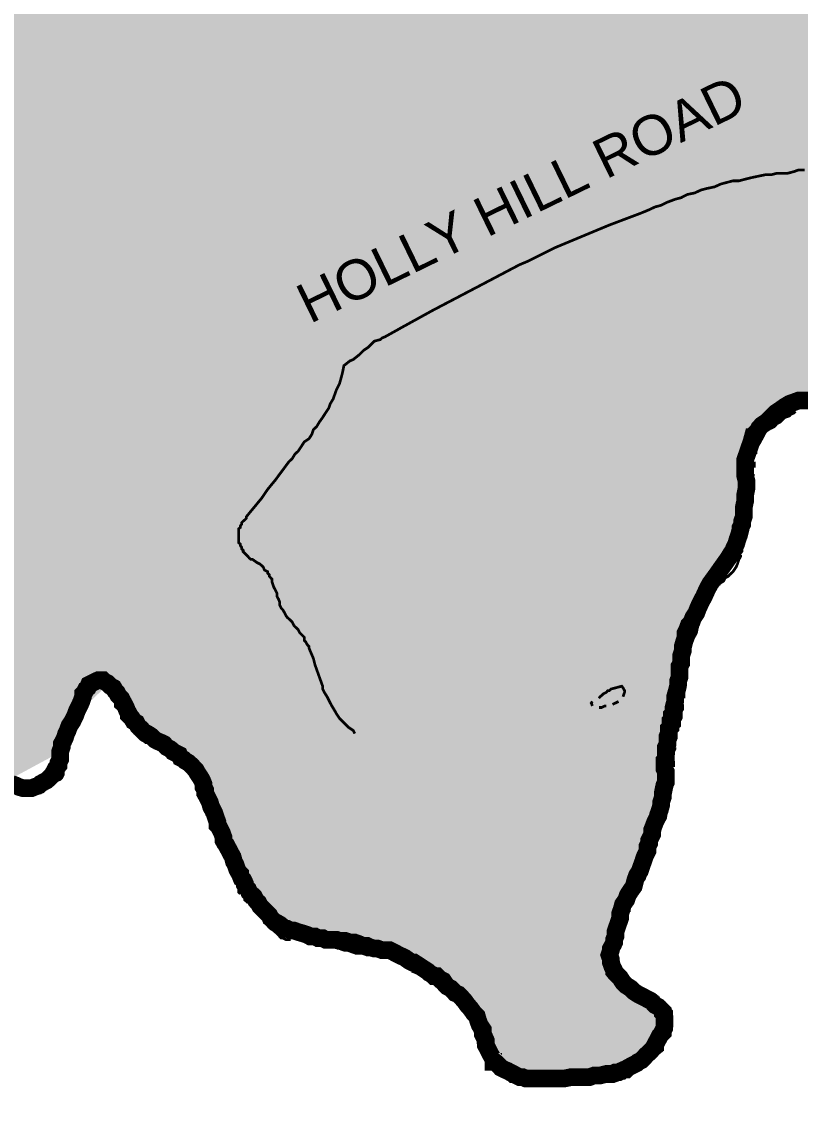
# Model space of a CAD drawing. Header units: millimetres. Extents: x 10 to 1080, y 12 to 847.
# Drawn here: x 294.3 to 337.5, y 285.4 to 346.4 of the extents above; entities that cross this region are included whole.
import ezdxf

# ---------------------------------------------------------------- set-up
doc = ezdxf.new("R2010")
doc.units = ezdxf.units.MM

msp = doc.modelspace()

# ---------------------------------------------------------------- hatches: boundary and pattern name
at = {"layer": 'H', "linetype": 'CONTINUOUS'}
msp.add_hatch(color=256, dxfattribs=at).paths.add_polyline_path([(802.375, 724.076), (804.333, 708.572), (819.82, 705.362), (834.637, 704.674), (846.243, 705.362), (859.861, 713.74), (871.467, 723.388), (876.635, 727.287), (891.452, 733.125), (894.662, 722.806), (899.231, 711.2), (902.458, 678.268), (906.939, 654.985), (912.777, 635.6), (903.041, 631.79), (870.797, 623.394), (843.703, 613.075), (834.037, 605.614), (852.17, 570.142), (848.607, 566.244), (849.207, 566.244), (834.637, 551.692), (840.475, 538.815), (802.711, 488.438), (802.217, 489.126), (800.435, 493.007), (798.83, 497.082), (795.355, 502.25), (792.215, 505.213), (789.005, 508.088), (786.289, 511.722), (784.437, 515.532), (783.078, 519.677), (782.391, 521.723), (780.874, 525.78), (778.334, 530.348), (775.794, 533.735), (773.007, 536.875), (769.955, 539.75), (766.727, 542.378), (763.27, 544.83), (759.707, 547.123), (755.985, 549.24), (754.115, 550.333), (752.263, 551.356), (750.305, 552.45), (748.365, 553.473), (746.407, 554.478), (744.467, 555.502), (742.615, 556.507), (740.657, 557.618), (739.652, 558.13), (732.525, 556.436), (732.79, 544.583), (726.264, 530.86), (723.142, 524.334), (722.207, 519.765), (722.877, 514.015), (725.593, 511.052), (734.219, 509.182), (736.177, 508.935), (733.302, 494.965), (732.278, 489.126), (728.98, 480.236), (737.605, 465.243), (747.518, 446.193), (733.548, 450.338), (730.409, 438.062), (720.76, 407.158), (717.885, 398.268), (714.745, 388.108), (713.475, 387.174), (712.047, 376.096), (715.945, 344.77), (716.615, 324.026), (716.439, 318.682), (723.388, 318.435), (731.608, 319.705), (737.358, 321.557), (743.373, 323.25), (749.635, 324.273), (754.962, 326.39), (761.488, 331.47), (750.641, 308.786), (742.95, 291.677), (741.257, 289.313), (754.715, 277.195), (760.801, 272.292), (760.73, 272.115), (769.444, 264.583), (777.487, 249.678), (794.597, 237.155), (804.333, 230.293), (811.777, 224.032), (798.054, 219.957), (781.473, 215.988), (770.043, 212.602), (757.502, 208.033), (746.072, 201.172), (734.06, 195.404), (725.082, 194.91), (725.258, 194.134), (725.593, 192.105), (725.752, 188.048), (725.17, 184.062), (724.905, 183.392), (714.587, 181.698), (699.17, 173.743), (696.295, 178.312), (682.078, 173.143), (680.879, 176.53), (652.868, 161.713), (660.647, 138.007), (660.4, 137.83), (656.749, 135.467), (653.203, 133.103), (649.552, 130.722), (645.918, 128.358), (642.285, 125.977), (638.634, 123.702), (635, 121.32), (631.349, 118.957), (627.803, 116.664), (624.152, 114.3), (620.942, 115.394), (619.584, 117.51), (618.402, 119.556), (617.22, 121.744), (616.038, 123.702), (614.68, 125.977), (613.569, 128.27), (612.299, 130.475), (610.958, 132.415), (609.424, 134.197), (608.154, 136.066), (606.795, 138.254), (605.367, 140.035), (603.673, 143.087), (601.892, 144.445), (599.863, 145.715), (598.17, 147.496), (596.724, 149.26), (595.118, 151.042), (593.513, 152.647), (591.22, 153.846), (589.439, 155.187), (587.675, 156.545), (586.052, 158.415), (585.717, 160.778), (585.047, 162.895), (584.112, 165.1), (582.172, 166.194), (580.549, 167.887), (579.543, 169.845), (578.785, 171.962), (577.762, 173.902), (576.668, 175.772), (575.398, 177.553), (573.775, 178.982), (571.659, 182.457), (568.784, 186.778), (566.932, 189.988), (565.82, 194.486), (564.462, 203.87), (563.704, 208.527), (563.88, 211.332), (563.704, 215.477), (563.457, 217.77), (563.28, 220.133), (563.368, 222.426), (563.28, 224.614), (562.857, 227.418), (561.675, 229.694), (560.828, 232.586), (561.428, 234.774), (561.852, 237.825), (561.922, 240.206), (561.587, 242.658), (561.763, 245.286), (562.01, 247.65), (561.852, 250.278), (561.164, 254.423), (561.922, 257.052), (562.522, 259.256), (562.275, 261.532), (561.499, 263.56), (560.405, 265.518), (559.805, 267.882), (559.223, 270.175), (557.953, 273.297), (556.26, 274.92), (554.814, 277.53), (554.39, 280), (553.72, 282.363), (552.962, 284.656), (551.85, 286.508), (550.668, 288.713), (549.222, 291.165), (547.194, 292.947), (545.412, 294.552), (543.56, 296.422), (543.719, 298.697), (542.537, 300.655), (540.42, 302.348), (538.057, 304.976), (535.34, 306.405), (532.553, 307.763), (530.26, 309.545), (528.232, 310.903), (526.874, 312.755), (526.45, 314.872), (524.51, 315.807), (522.305, 316.054), (518.248, 316.565), (515.779, 316.9), (513.592, 317.324), (511.387, 317.923), (508.935, 318.17), (507.153, 316.988), (506.465, 314.96), (505.037, 313.267), (503.255, 311.997), (501.897, 310.303), (500.292, 308.698), (498.422, 307.587), (496.658, 306.07), (495.212, 304.377), (494.453, 302.348), (493.942, 299.896), (493.607, 297.603), (493.942, 295.24), (494.453, 293.123), (495.212, 290.83), (495.723, 288.625), (494.03, 286.508), (493.342, 284.304), (491.649, 281.693), (489.462, 280.846), (485.14, 280.423), (481.577, 280.582), (479.637, 281.852), (478.102, 283.457), (476.673, 285.08), (475.068, 286.773), (472.863, 287.267), (470.658, 286.685), (468.965, 285.238), (467.184, 283.88), (465.067, 282.875), (463.462, 281.34), (464.732, 279.488), (466.602, 278.306), (468.63, 277.372), (469.724, 275.502), (468.877, 273.385), (467.095, 272.027), (463.973, 269.663), (462.104, 268.058), (460.075, 266.876), (457.958, 266.1), (455.665, 265.606), (452.702, 266.277), (450.674, 267.212), (448.469, 267.635), (444.835, 268.482), (442.718, 268.993), (440.514, 268.393), (436.792, 268.217), (434.763, 268.905), (432.805, 269.998), (431.465, 271.78), (432.647, 273.72), (433.405, 275.925), (433.317, 278.218), (432.805, 280.335), (432.894, 282.963), (431.959, 285.327), (428.925, 284.568), (426.72, 283.88), (424.603, 283.457), (421.375, 283.968), (419.188, 284.392), (417.072, 284.903), (415.025, 285.926), (412.838, 286.685), (410.792, 287.62), (409.698, 289.56), (409.875, 291.765), (410.298, 293.97), (410.298, 296.157), (409.61, 298.203), (408.252, 300.143), (406.4, 301.66), (404.53, 303.107), (402.837, 304.712), (400.897, 305.823), (399.715, 307.675), (400.297, 309.792), (399.962, 311.997), (397.845, 313.355), (395.905, 314.537), (394.547, 316.318), (393.1, 318.1), (391.672, 319.793), (390.225, 321.398), (388.108, 322.668), (386.592, 324.185), (385.057, 325.878), (383.452, 327.325), (381.582, 328.595), (379.465, 329.265), (378.125, 331.047), (378.037, 333.252), (377.349, 335.368), (375.92, 336.973), (374.05, 338.332), (372.11, 339.425), (370.152, 340.536), (368.035, 341.383), (365.919, 341.965), (363.555, 341.63), (361.615, 340.607), (359.745, 338.914), (357.875, 337.82), (355.935, 336.797), (353.818, 335.703), (351.878, 334.522), (350.255, 332.652), (348.915, 330.8), (347.98, 328.754), (347.133, 326.637), (345.599, 325.032), (343.323, 324.785), (340.184, 324.785), (337.732, 325.367), (335.615, 324.185), (334.522, 322.333), (334.433, 320.128), (334.098, 317.923), (332.899, 315.807), (331.805, 313.866), (330.958, 311.75), (330.712, 309.545), (330.288, 307.252), (329.935, 304.976), (329.688, 302.683), (329.018, 300.39), (328.083, 298.203), (327.325, 296.157), (327.06, 293.97), (328.665, 292.347), (329.935, 290.583), (328.665, 288.802), (326.39, 287.955), (323.25, 287.778), (321.045, 288.29), (319.864, 290.23), (318.682, 292.276), (316.812, 293.705), (314.025, 294.975), (311.732, 295.487), (309.615, 295.91), (307.763, 297.092), (306.405, 299.05), (305.47, 300.99), (304.712, 303.107), (303.689, 305.135), (301.995, 306.405), (300.302, 307.852), (298.962, 309.545), (297.268, 307.94), (296.422, 305.894), (293.282, 304.2), (291.5, 305.558), (289.648, 306.828), (287.69, 307.852), (287.267, 309.968), (287.69, 312.173), (285.75, 313.09), (283.457, 313.602), (281.34, 314.202), (279.224, 315.295), (278.642, 317.5), (277.954, 319.617), (276.013, 321.222), (274.144, 319.793), (272.874, 317.923), (269.998, 319.193), (268.217, 320.64), (266.435, 321.98), (263.984, 324.45), (262.202, 325.72), (260.862, 327.484), (261.108, 329.688), (261.867, 331.893), (262.714, 334.01), (262.467, 337.644), (261.532, 339.602), (260.597, 341.718), (258.992, 343.323), (255.94, 345.352), (253.065, 346.71), (251.195, 347.892), (249.167, 348.827), (248.92, 351.032), (250.19, 352.884), (251.707, 354.842), (254.088, 354.93), (255.782, 356.358), (257.969, 356.623), (260.174, 357.117), (261.444, 359.234), (261.779, 361.527), (261.62, 363.732), (260.438, 365.584), (258.992, 367.277), (256.117, 367.63), (255.429, 369.746), (254.088, 371.44), (252.307, 372.957), (250.525, 374.227), (248.497, 374.826), (247.138, 376.767), (248.162, 378.707), (247.385, 381), (245.78, 382.517), (245.622, 384.81), (244.687, 386.75), (243.575, 388.796), (242.235, 390.56), (241.035, 392.43), (239.518, 394.212), (239.43, 396.416), (240.453, 398.533), (240.612, 401.144), (240.788, 403.86), (239.43, 405.888), (238.584, 408.005), (236.467, 409.452), (235.038, 411.304), (233.08, 412.838), (233.168, 415.202), (234.103, 417.318), (235.462, 419.276), (236.978, 421.04), (238.072, 422.998), (237.825, 425.274), (237.49, 427.902), (236.22, 429.683), (234.527, 431.377), (232.657, 433.246), (230.628, 434.587), (229.182, 436.28), (227.489, 437.815), (226.219, 439.667), (224.79, 441.537), (223.943, 443.742), (222.92, 445.77), (220.98, 447.216), (218.775, 448.557), (216.57, 449.827), (214.365, 450.25), (212.249, 450.427), (209.797, 450.515), (206.163, 450.427), (203.87, 451.026), (201.595, 450.338), (199.972, 448.31), (201.665, 446.705), (199.549, 444.588), (196.938, 445.347), (194.822, 445.435), (192.105, 444.923), (189.054, 445.012), (187.202, 443.406), (184.908, 442.472), (182.88, 441.113), (181.01, 439.596), (179.317, 438.15), (177.288, 437.056), (175.084, 436.457), (173.055, 435.522), (170.762, 434.675), (168.575, 434.852), (166.793, 436.545), (165.947, 438.82), (165.259, 440.937), (163.142, 442.048), (160.955, 442.56), (158.574, 442.383), (156.369, 441.713), (154.005, 440.778), (151.377, 440.267), (148.59, 440.267), (146.385, 439.843), (145.45, 437.727), (145.115, 435.522), (142.663, 436.122), (142.152, 438.326), (140.458, 439.932), (138.43, 441.113), (136.472, 442.207), (134.285, 442.807), (131.745, 442.048), (128.605, 441.537), (126.153, 441.872), (123.525, 441.784), (121.497, 442.983), (120.05, 444.588), (117.775, 445.012), (116.082, 446.528), (116.152, 448.822), (114.124, 450.938), (112.607, 453.214), (111.425, 454.995), (110.155, 456.777), (108.797, 458.47), (107.527, 460.252), (106.257, 461.945), (104.898, 463.726), (103.54, 465.42), (102.182, 467.113), (100.842, 468.806), (99.572, 470.57), (98.213, 472.264), (95.585, 475.738), (93.133, 479.213), (90.682, 482.776), (88.477, 486.41), (86.448, 490.132), (84.578, 494.03), (83.062, 498.016), (81.527, 502.92), (80.433, 507.065), (79.498, 511.298), (78.74, 515.532), (78.228, 519.853), (77.805, 524.175), (77.558, 528.496), (77.47, 532.8), (77.558, 534.917), (77.558, 537.122), (77.717, 539.238), (77.893, 541.443), (78.052, 543.56), (78.317, 545.765), (78.564, 547.882), (79.252, 552.115), (80.098, 556.348), (81.192, 560.582), (82.374, 564.727), (84.402, 570.054), (86.448, 573.793), (87.63, 575.645), (117.687, 575.645), (138.007, 572.435), (144.445, 544.23), (141.905, 543.225), (154.764, 537.88), (160.443, 536.028), (171.185, 535.693), (189.318, 535.34), (206.834, 533.912), (226.06, 527.897), (227.842, 532.888), (253.912, 548.552), (259.239, 550.333), (265.677, 550.668), (269.575, 552.115), (277.019, 556.772), (283.122, 559.223), (290.989, 559.982), (306.317, 558.553), (306.652, 558.288), (307.005, 558.624), (310.885, 558.888), (317.659, 563.122), (325.543, 568.113), (333.745, 573.528), (338.825, 576.827), (341.365, 576.756), (344.928, 576.068), (348.492, 574.71), (351.949, 572.858), (355.759, 569.718), (358.228, 566.173), (359.234, 564.303), (360.257, 562.363), (362.462, 558.8), (365.425, 555.925), (369.993, 554.32), (376.255, 554.478), (378.46, 554.902), (380.577, 555.325), (382.782, 555.748), (384.898, 556.013), (387.773, 556.436), (392.007, 557.107), (396.064, 558.042), (400.138, 559.135), (404.107, 560.405), (408.005, 561.852), (411.903, 563.457), (415.713, 565.238), (419.435, 567.09), (423.069, 569.048), (424.18, 569.63), (421.128, 576.333), (406.224, 573.952), (411.057, 595.383), (409.452, 607.06), (401.408, 603.85), (401.832, 611.893), (404.618, 612.74), (404.195, 626.022), (394.882, 630.432), (373.539, 618.737), (369.482, 635.67), (377.19, 651.845), (407.405, 673.276), (407.829, 671.23), (482.177, 704.003), (500.715, 623.323), (501.227, 623.57), (505.372, 625.863), (509.182, 627.892), (512.992, 630.008), (516.802, 632.037), (520.612, 634.065), (522.552, 635.088), (524.422, 636.094), (526.362, 637.117), (528.232, 638.14), (530.172, 639.233), (532.042, 640.256), (534.335, 641.438), (544.495, 629.585), (550.422, 631.613), (546.523, 639.568), (541.532, 645.336), (541.602, 645.407), (545.412, 647.453), (549.222, 649.57), (553.032, 651.598), (556.772, 653.627), (560.582, 655.743), (564.392, 657.772), (568.202, 659.888), (572.012, 661.917), (575.733, 664.034), (579.543, 666.15), (583.353, 668.196), (587.163, 670.313), (590.885, 672.342), (596.724, 674.458), (601.133, 674.458), (603.338, 674.458), (605.455, 674.37), (607.642, 674.194), (609.847, 674.123), (611.964, 674.035), (614.168, 673.858), (616.373, 673.7), (618.49, 673.612), (620.695, 673.435), (622.882, 673.347), (624.999, 673.276), (629.32, 673.188), (633.642, 673.276), (637.875, 673.523), (642.108, 673.947), (646.254, 674.617), (650.399, 675.728), (653.627, 676.734), (657.684, 678.18), (661.67, 679.873), (665.568, 681.743), (669.378, 683.772), (673.1, 685.976), (676.734, 688.252), (680.297, 690.704), (683.683, 693.42), (687.07, 696.136), (690.192, 699.1), (693.332, 702.063), (696.207, 705.273), (699.082, 708.572), (701.71, 711.958), (705.785, 710.53), (709.842, 708.995), (713.74, 707.214), (717.638, 705.362), (721.448, 703.333), (723.988, 701.798), (729.403, 707.302), (742.35, 719.578), (751.999, 718.908), (767.503, 733.725), (785.618, 751.84), (797.207, 740.234), (802.375, 724.076), (802.375, 724.076)])

# ---------------------------------------------------------------- linework, layer by layer
at = {"layer": 'P'}
for points, const_width in [([(337.732, 338.173), (337.379, 338.173), (337.132, 338.085), (336.797, 337.996), (336.462, 337.996), (336.197, 337.996), (335.862, 337.908), (335.527, 337.908), (335.104, 337.82), (334.768, 337.749), (334.416, 337.661), (334.081, 337.573), (333.745, 337.573), (333.41, 337.485), (333.075, 337.397), (332.722, 337.238), (332.299, 337.15), (331.964, 337.062), (331.629, 336.903), (331.205, 336.815), (330.87, 336.638), (330.535, 336.55), (330.112, 336.391), (329.759, 336.215), (329.424, 336.127), (329.089, 335.968), (328.665, 335.792), (326.884, 335.121), (323.832, 333.851), (322.315, 333.093), (321.892, 332.916), (319.952, 331.893), (317.059, 330.376), (315.366, 329.442), (314.607, 329.018), (314.448, 328.93), (314.272, 328.859), (314.184, 328.771), (313.849, 328.683), (313.761, 328.595), (313.514, 328.348), (313.249, 328.172), (313.002, 327.925), (312.667, 327.66), (312.491, 327.589), (312.155, 327.325), (312.067, 326.902), (311.979, 326.566), (311.908, 326.319), (311.732, 325.967), (311.644, 325.72), (311.556, 325.473), (311.397, 325.208), (311.309, 324.961), (311.132, 324.697), (310.974, 324.45), (310.797, 324.203), (310.638, 323.938), (310.462, 323.779), (310.374, 323.515), (310.215, 323.268), (309.951, 323.092), (309.792, 322.845), (309.615, 322.58), (309.439, 322.421), (309.28, 322.157), (309.104, 321.998), (308.345, 320.975), (307.922, 320.463), (307.587, 319.969), (307.164, 319.458), (306.74, 318.946), (306.74, 318.858), (306.652, 318.77), (306.564, 318.699), (306.476, 318.611), (306.476, 318.523), (306.405, 318.435), (306.405, 318.347), (306.317, 318.276), (306.317, 318.188), (306.317, 318.1), (306.317, 318.012), (306.317, 317.923), (306.317, 317.853), (306.317, 317.765), (306.317, 317.676), (306.317, 317.588), (306.317, 317.5), (306.405, 317.429), (306.405, 317.341), (306.476, 317.253), (306.476, 317.165), (306.564, 317.077), (306.564, 317.006), (306.652, 316.918), (306.74, 316.83), (306.828, 316.742), (306.899, 316.653), (306.987, 316.583), (307.075, 316.583), (307.322, 316.406), (307.499, 316.318), (307.675, 316.159), (307.746, 315.983), (307.922, 315.895), (307.922, 315.807), (308.01, 315.736), (308.01, 315.648), (308.169, 315.472), (308.169, 315.313), (308.257, 315.048), (308.345, 314.889), (308.434, 314.713), (308.434, 314.537), (308.522, 314.378), (308.592, 314.202), (308.592, 314.043), (308.681, 313.866), (308.769, 313.778), (308.857, 313.619), (308.945, 313.443), (309.016, 313.355), (309.192, 313.196), (309.28, 313.108), (309.368, 312.932), (309.439, 312.843), (309.527, 312.773), (309.615, 312.685), (309.704, 312.508), (309.792, 312.42), (309.862, 312.349), (309.951, 312.261), (309.951, 312.085), (310.039, 311.997), (310.127, 311.838), (310.215, 311.75), (310.215, 311.662), (310.462, 311.079), (310.55, 310.727), (310.974, 309.545), (310.974, 309.386), (311.062, 309.21), (311.221, 308.963), (311.397, 308.61), (311.485, 308.451), (311.644, 308.187), (311.732, 308.028), (311.908, 307.763), (312.155, 307.516), (312.402, 307.269), (312.667, 307.093), (312.755, 306.917)], 0.151), ([(337.979, 325.385), (337.732, 325.385), (337.379, 325.385), (337.132, 325.296), (336.885, 325.208), (336.621, 325.049), (336.374, 324.873), (336.109, 324.697), (335.862, 324.45), (335.615, 324.203), (335.351, 324.026), (335.192, 323.85), (335.104, 323.691), (335.015, 323.603), (335.015, 323.515), (334.927, 323.356), (334.839, 323.356), (334.768, 323.092), (334.68, 322.845), (334.592, 322.58), (334.504, 322.333), (334.416, 322.086), (334.416, 321.822), (334.416, 321.575), (334.416, 321.398), (334.416, 321.239), (334.504, 320.887), (334.504, 320.552), (334.416, 320.128), (334.416, 319.793), (334.345, 319.458), (334.345, 319.193), (334.345, 318.946), (334.257, 318.699), (334.257, 318.523), (334.169, 318.347), (334.169, 318.276), (334.081, 317.923), (333.992, 317.676), (333.922, 317.429), (333.834, 317.253), (333.834, 317.165), (333.657, 316.918), (333.498, 316.653), (333.322, 316.406), (333.146, 316.159), (332.899, 315.807), (332.722, 315.56), (332.475, 315.225), (332.299, 314.889), (332.14, 314.537), (331.964, 314.202), (331.805, 313.866), (331.717, 313.619), (331.541, 313.355), (331.452, 313.108), (331.294, 312.932), (331.205, 312.685), (331.117, 312.508), (331.117, 312.261), (331.029, 311.997), (330.958, 311.75), (330.958, 311.503), (330.87, 311.238), (330.87, 311.15), (330.87, 311.079), (330.87, 310.903), (330.87, 310.815), (330.782, 310.656), (330.782, 310.48), (330.782, 310.303), (330.782, 310.056), (330.694, 309.809), (330.694, 309.545), (330.606, 309.21), (330.535, 308.963), (330.535, 308.698), (330.447, 308.363), (330.447, 308.275), (330.447, 308.028), (330.359, 307.94), (330.359, 307.763), (330.359, 307.693), (330.271, 307.605), (330.271, 307.428), (330.271, 307.269), (330.182, 307.181), (330.182, 307.005), (330.182, 306.917), (330.112, 306.758), (330.112, 306.493), (330.112, 306.335), (330.024, 306.158), (330.024, 305.999), (330.024, 305.823), (330.024, 305.735), (330.024, 305.576), (330.024, 305.488), (329.935, 305.4), (329.935, 305.223), (329.935, 305.153), (329.935, 304.976), (330.024, 304.8), (330.024, 304.641), (330.024, 304.465), (330.024, 304.218), (329.935, 304.042), (329.847, 303.618), (329.847, 303.371), (329.759, 303.107), (329.759, 302.948), (329.688, 302.683), (329.6, 302.436), (329.6, 302.348), (329.512, 302.189), (329.424, 302.013), (329.336, 301.766), (329.265, 301.59), (329.265, 301.343), (329.177, 301.166), (329.089, 300.99), (329.089, 300.831), (329.001, 300.655), (329.001, 300.408), (328.912, 300.232), (328.842, 300.073), (328.754, 299.808), (328.665, 299.561), (328.577, 299.297), (328.418, 299.05), (328.33, 298.803), (328.242, 298.45), (328.066, 298.203), (327.907, 297.956), (327.819, 297.692), (327.642, 297.445), (327.572, 297.18), (327.484, 296.933), (327.484, 296.686), (327.395, 296.422), (327.307, 296.175), (327.219, 295.91), (327.219, 295.663), (327.148, 295.487), (327.148, 295.328), (327.06, 295.152), (326.972, 294.993), (326.972, 294.905), (326.884, 294.64), (326.972, 294.393), (326.972, 294.217), (327.06, 293.97), (327.148, 293.793), (327.148, 293.723), (327.219, 293.635), (327.307, 293.546), (327.484, 293.37), (327.642, 293.123), (327.819, 292.947), (328.066, 292.788), (328.242, 292.612), (328.489, 292.453), (328.665, 292.365), (328.842, 292.276), (329.001, 292.188), (329.177, 292.1), (329.265, 292.029), (329.424, 291.853), (329.6, 291.765), (329.688, 291.677), (329.759, 291.606), (329.847, 291.518), (329.847, 291.43), (329.935, 291.342), (329.935, 291.183), (329.935, 291.095), (329.935, 290.83), (329.935, 290.671), (329.935, 290.583), (329.847, 290.407), (329.847, 290.336), (329.759, 290.248), (329.688, 290.16), (329.6, 289.983), (329.512, 289.825), (329.424, 289.648), (329.424, 289.56), (329.336, 289.489), (329.177, 289.313), (329.089, 289.225), (328.912, 289.066), (328.842, 288.978), (328.754, 288.89), (328.665, 288.802), (328.489, 288.713), (328.418, 288.643), (328.242, 288.555), (328.066, 288.466), (327.907, 288.378), (327.819, 288.29), (327.731, 288.29), (327.572, 288.219), (327.395, 288.131), (327.219, 288.131), (327.06, 288.043), (326.725, 288.043), (326.372, 287.955), (326.037, 287.955), (325.79, 287.867), (325.702, 287.867), (325.526, 287.867), (325.279, 287.867), (325.032, 287.867), (324.767, 287.867), (324.432, 287.796), (324.185, 287.796), (323.409, 287.796), (323.25, 287.796), (323.074, 287.796), (322.915, 287.796), (322.739, 287.796), (322.562, 287.796), (322.404, 287.796), (322.227, 287.796), (322.068, 287.867), (321.892, 287.867), (321.716, 287.955), (321.557, 288.043), (321.381, 288.131), (321.222, 288.219), (321.045, 288.29), (320.869, 288.378), (320.798, 288.466), (320.622, 288.643), (320.534, 288.713), (320.446, 288.713), (320.446, 288.89), (320.375, 288.978), (320.287, 289.137), (320.199, 289.313), (320.111, 289.489), (320.022, 289.648), (320.022, 289.913), (319.952, 290.072), (319.864, 290.248), (319.864, 290.495), (319.687, 290.759), (319.599, 291.006), (319.528, 291.253), (319.352, 291.43), (319.176, 291.677), (319.017, 291.853), (318.841, 292.1), (318.682, 292.276), (318.505, 292.453), (318.329, 292.523), (318.258, 292.612), (318.082, 292.788), (317.906, 292.876), (317.835, 292.947), (317.659, 293.211), (317.482, 293.299), (317.412, 293.37), (317.324, 293.458), (317.147, 293.458), (317.059, 293.546), (316.9, 293.635), (316.812, 293.723), (316.054, 294.217), (315.965, 294.217), (315.789, 294.305), (315.542, 294.481), (315.207, 294.64), (314.872, 294.816), (314.695, 294.905), (314.519, 294.905), (314.448, 294.905), (314.272, 294.905), (314.025, 294.993), (313.849, 294.993), (313.602, 295.063), (313.425, 295.152), (313.178, 295.152), (313.002, 295.24), (312.755, 295.328), (312.491, 295.328), (312.244, 295.416), (312.067, 295.416), (311.908, 295.416), (311.732, 295.487), (311.556, 295.487), (311.309, 295.487), (311.132, 295.487), (310.974, 295.575), (310.797, 295.575), (310.709, 295.575), (310.55, 295.663), (310.286, 295.663), (310.127, 295.751), (309.862, 295.839), (309.615, 295.91), (309.368, 295.998), (309.192, 295.998), (309.016, 296.086), (308.945, 296.086), (308.769, 296.175), (308.681, 296.263), (308.592, 296.333), (308.434, 296.422), (308.257, 296.51), (308.098, 296.686), (308.01, 296.845), (307.922, 296.933), (307.834, 297.021), (307.746, 297.109), (307.587, 297.268), (307.499, 297.356), (307.411, 297.533), (307.322, 297.603), (307.252, 297.692), (307.164, 297.868), (307.075, 297.956), (306.987, 298.027), (306.899, 298.115), (306.828, 298.291), (306.74, 298.379), (306.652, 298.538), (306.652, 298.626), (306.564, 298.803), (306.476, 298.873), (306.405, 299.05), (306.405, 299.138), (306.317, 299.226), (306.229, 299.385), (306.141, 299.649), (306.052, 299.808), (305.982, 300.073), (305.894, 300.232), (305.805, 300.408), (305.717, 300.567), (305.629, 300.743), (305.558, 300.831), (305.47, 300.99), (305.47, 301.166), (305.382, 301.413), (305.294, 301.59), (305.206, 301.766), (305.135, 301.837), (305.135, 302.013), (305.047, 302.26), (304.959, 302.525), (304.782, 302.86), (304.712, 303.107), (304.624, 303.283), (304.535, 303.459), (304.447, 303.618), (304.447, 303.795), (304.359, 303.953), (304.359, 304.13), (304.288, 304.306), (304.2, 304.465), (304.024, 304.729), (303.936, 304.888), (303.689, 305.153), (303.512, 305.312), (303.354, 305.4), (303.265, 305.488), (303.089, 305.576), (303.018, 305.735), (302.842, 305.823), (302.666, 305.911), (302.595, 305.999), (302.507, 306.07), (302.331, 306.158), (302.172, 306.335), (301.995, 306.423), (301.819, 306.493), (301.66, 306.582), (301.484, 306.758), (301.237, 306.917), (301.061, 307.005), (300.902, 307.181), (300.725, 307.34), (300.637, 307.516), (300.478, 307.605), (300.39, 307.763), (300.302, 307.852), (300.214, 307.94), (300.214, 308.028), (300.126, 308.187), (300.055, 308.363), (299.967, 308.539), (299.879, 308.61), (299.879, 308.698), (299.791, 308.875), (299.632, 309.033), (299.544, 309.21), (299.455, 309.298), (299.367, 309.457), (299.208, 309.545), (299.12, 309.633), (299.032, 309.721), (298.856, 309.809), (298.785, 309.88), (298.609, 309.88), (298.521, 309.88), (298.362, 309.809), (298.185, 309.721), (298.009, 309.633), (297.938, 309.457), (297.85, 309.386), (297.762, 309.21), (297.674, 309.122), (297.674, 308.963), (297.586, 308.698), (297.515, 308.539), (297.427, 308.363), (297.339, 308.187), (297.251, 307.94), (297.162, 307.763), (297.092, 307.605), (296.915, 307.34), (296.827, 307.093), (296.739, 306.917), (296.668, 306.67), (296.58, 306.493), (296.492, 306.335), (296.492, 306.158), (296.404, 305.911), (296.404, 305.647), (296.404, 305.488), (296.316, 305.312), (296.316, 305.153), (296.245, 305.065), (296.157, 304.976), (296.069, 304.8), (295.981, 304.641), (295.822, 304.465), (295.645, 304.306), (295.469, 304.218), (295.31, 304.13), (295.222, 304.042), (294.975, 303.953), (294.799, 303.883), (294.622, 303.883), (294.552, 303.883), (294.375, 303.883), (294.128, 303.953), (293.952, 304.042), (293.705, 304.13)], 0.978), ([(335.527, 324.115), (335.615, 324.203), (335.862, 324.45), (336.109, 324.697), (336.374, 324.873), (336.621, 325.049), (336.885, 325.208), (337.132, 325.296), (337.22, 325.385)], 0.151), ([(337.379, 325.385), (337.132, 325.296), (336.885, 325.208), (336.621, 325.049), (336.462, 324.961)], 0.151), ([(336.197, 324.697), (336.109, 324.697), (335.862, 324.45), (335.615, 324.203), (335.351, 324.026), (335.192, 323.85), (335.104, 323.691), (335.015, 323.603), (335.015, 323.515), (334.927, 323.356), (334.839, 323.356), (334.768, 323.18)], 0.151), ([(337.22, 324.785), (337.132, 324.697), (336.956, 324.626), (336.885, 324.538), (336.621, 324.45), (336.532, 324.362), (336.374, 324.203), (336.197, 324.115), (336.038, 323.938), (335.862, 323.85), (335.615, 323.779), (335.527, 323.691), (335.439, 323.691)], 0.151), ([(335.015, 323.603), (335.104, 323.691), (335.192, 323.85), (335.262, 323.938)], 0.151), ([(334.768, 323.003), (334.768, 323.092), (334.839, 323.356)], 0.151), ([(335.192, 323.427), (335.192, 323.268), (335.104, 323.092)], 0.151), ([(334.68, 322.845), (334.592, 322.58), (334.504, 322.333), (334.416, 322.086), (334.416, 321.822), (334.416, 321.822)], 0.151), ([(334.504, 322.333), (334.592, 322.58), (334.592, 322.668)], 0.151), ([(335.015, 322.756), (335.015, 322.668), (335.015, 322.509), (335.015, 322.421)], 0.151), ([(334.416, 319.881), (334.416, 320.128), (334.504, 320.552), (334.504, 320.887), (334.416, 321.239), (334.416, 321.398), (334.416, 321.575), (334.416, 321.822), (334.416, 321.998)], 0.151), ([(334.927, 321.998), (334.927, 321.822), (334.927, 321.663), (334.927, 321.663)], 0.151), ([(334.416, 321.486), (334.416, 321.398), (334.416, 321.239), (334.504, 320.887), (334.504, 320.552), (334.416, 320.128), (334.416, 319.793), (334.345, 319.458), (334.345, 319.37)], 0.151), ([(334.927, 321.31), (334.839, 321.239), (334.839, 321.063), (334.839, 320.887), (334.839, 320.728), (334.839, 320.552), (334.839, 320.305), (334.839, 320.216), (334.839, 320.04), (334.768, 319.969), (334.768, 319.793), (334.68, 319.617), (334.68, 319.37), (334.68, 319.282)], 0.151), ([(334.345, 319.193), (334.345, 319.458), (334.416, 319.546)], 0.151), ([(334.345, 319.035), (334.345, 318.946), (334.257, 318.699), (334.257, 318.523), (334.169, 318.347), (334.169, 318.276), (334.081, 317.923)], 0.151), ([(334.257, 318.523), (334.257, 318.699), (334.257, 318.858)], 0.151), ([(334.592, 318.946), (334.592, 318.77), (334.592, 318.699), (334.592, 318.523)], 0.151), ([(334.081, 317.765), (334.081, 317.923), (334.169, 318.1)], 0.151), ([(334.504, 318.188), (334.504, 318.1), (334.416, 317.853)], 0.151), ([(332.811, 315.648), (332.899, 315.807), (333.146, 316.159), (333.322, 316.406), (333.498, 316.653), (333.657, 316.918), (333.834, 317.165), (333.922, 317.429), (333.922, 317.5)], 0.151), ([(333.992, 317.588), (333.922, 317.429), (333.834, 317.253), (333.834, 317.165), (333.657, 316.918), (333.498, 316.653), (333.322, 316.406), (333.146, 316.159), (332.899, 315.807), (332.899, 315.807)], 0.151), ([(334.345, 317.5), (334.257, 317.253), (334.257, 317.165)], 0.151), ([(334.169, 316.83), (334.169, 316.742), (334.081, 316.583), (333.992, 316.318), (333.922, 316.159), (333.745, 315.895), (333.569, 315.736), (333.498, 315.648), (333.322, 315.56), (333.234, 315.383), (332.987, 315.225), (332.987, 315.136)], 0.151), ([(332.722, 315.56), (332.475, 315.225), (332.299, 314.889), (332.228, 314.625)], 0.151), ([(332.475, 315.048), (332.475, 315.225), (332.652, 315.383)], 0.151), ([(332.14, 314.466), (332.14, 314.537), (332.299, 314.801)], 0.151), ([(332.722, 314.889), (332.652, 314.801), (332.564, 314.625), (332.564, 314.625)], 0.151), ([(332.052, 314.29), (331.964, 314.202), (331.805, 313.866), (331.717, 313.619), (331.541, 313.355), (331.452, 313.108), (331.294, 312.932), (331.205, 312.685), (331.117, 312.508), (331.117, 312.42)], 0.151), ([(331.805, 313.866), (331.964, 314.113)], 0.151), ([(332.387, 314.29), (332.299, 314.29), (332.228, 314.043), (332.228, 313.955)], 0.151), ([(330.958, 311.503), (330.958, 311.75), (331.029, 311.997), (331.117, 312.261), (331.117, 312.508), (331.205, 312.685), (331.294, 312.932), (331.452, 313.108), (331.541, 313.355), (331.629, 313.531)], 0.151), ([(332.052, 313.619), (332.052, 313.531), (331.964, 313.355)], 0.151), ([(331.805, 313.02), (331.805, 312.932), (331.717, 312.508), (331.541, 312.173), (331.452, 311.926), (331.382, 311.662), (331.294, 311.415), (331.205, 311.238), (331.205, 311.079), (331.205, 310.991)], 0.151), ([(331.029, 312.085), (331.029, 311.997), (330.958, 311.75), (330.958, 311.503), (330.87, 311.238), (330.87, 311.15), (330.87, 311.079), (330.87, 310.991)], 0.151), ([(330.87, 310.815), (330.87, 310.903), (330.87, 311.079), (330.87, 311.15), (330.87, 311.15)], 0.151), ([(330.782, 310.656), (330.782, 310.48), (330.782, 310.303), (330.782, 310.056), (330.694, 309.809), (330.694, 309.545), (330.606, 309.21), (330.535, 308.963), (330.535, 308.698), (330.535, 308.539)], 0.151), ([(330.782, 310.145), (330.782, 310.303), (330.782, 310.48)], 0.151), ([(331.117, 310.656), (331.117, 310.568), (331.117, 310.303), (331.117, 310.303)], 0.151), ([(298.185, 309.721), (298.009, 309.633), (297.938, 309.457), (297.85, 309.386), (297.762, 309.21), (297.674, 309.122), (297.674, 308.963), (297.586, 308.698), (297.515, 308.539), (297.427, 308.363), (297.339, 308.187), (297.251, 307.94), (297.162, 307.852)], 0.151), ([(297.251, 308.028), (297.339, 308.187), (297.427, 308.363), (297.515, 308.539), (297.586, 308.698), (297.674, 308.963), (297.674, 309.122), (297.762, 309.21), (297.85, 309.386), (297.938, 309.457), (298.009, 309.633), (298.185, 309.721), (298.362, 309.809)], 0.151), ([(299.367, 309.457), (299.208, 309.545), (299.12, 309.633), (299.032, 309.721), (298.856, 309.809), (298.785, 309.88), (298.609, 309.88), (298.521, 309.88), (298.432, 309.88)], 0.151), ([(298.609, 309.88), (298.785, 309.88), (298.856, 309.809), (298.944, 309.721)], 0.151), ([(330.694, 309.457), (330.694, 309.545), (330.694, 309.809)], 0.151), ([(331.117, 309.88), (331.117, 309.809), (331.117, 309.633), (331.117, 309.545)], 0.151), ([(298.609, 309.545), (298.432, 309.545), (298.362, 309.545), (298.185, 309.386), (298.097, 309.298), (298.009, 309.122), (297.938, 308.963), (297.85, 308.786), (297.85, 308.698), (297.762, 308.61), (297.674, 308.451), (297.674, 308.275), (297.586, 308.187), (297.515, 307.94), (297.515, 307.94)], 0.151), ([(299.208, 309.21), (299.208, 309.298), (299.12, 309.386), (298.944, 309.457), (298.944, 309.457)], 0.151), ([(299.208, 309.545), (299.455, 309.298), (299.455, 309.298)], 0.151), ([(299.632, 308.61), (299.544, 308.786), (299.455, 308.963), (299.455, 308.963)], 0.151), ([(300.725, 307.34), (300.637, 307.516), (300.478, 307.605), (300.39, 307.763), (300.302, 307.852), (300.214, 307.94), (300.214, 308.028), (300.126, 308.187), (300.055, 308.363), (299.967, 308.539), (299.879, 308.61), (299.879, 308.698), (299.791, 308.875), (299.632, 309.033), (299.544, 309.122)], 0.151), ([(299.702, 309.033), (299.791, 308.875), (299.879, 308.698), (299.879, 308.698)], 0.151), ([(327.642, 308.963), (327.731, 309.21), (327.731, 309.298), (327.642, 309.457), (327.572, 309.545), (326.972, 309.386), (326.884, 309.298), (326.796, 309.298), (326.725, 309.21), (326.549, 309.122), (326.461, 309.033), (326.372, 308.963), (326.302, 308.875)], 0.151), ([(330.182, 307.005), (330.182, 307.181), (330.271, 307.269), (330.271, 307.428), (330.271, 307.605), (330.359, 307.693), (330.359, 307.763), (330.359, 307.94), (330.447, 308.028), (330.447, 308.275), (330.447, 308.363), (330.535, 308.698), (330.535, 308.963), (330.606, 309.122)], 0.151), ([(331.029, 309.21), (331.029, 309.033), (331.029, 308.875)], 0.151), ([(299.879, 308.028), (299.791, 308.187), (299.702, 308.363)], 0.151), ([(300.055, 308.363), (300.126, 308.187), (300.214, 308.028), (300.214, 307.94), (300.302, 307.852), (300.39, 307.763), (300.478, 307.605), (300.637, 307.516), (300.725, 307.34), (300.902, 307.181), (301.061, 307.005), (301.237, 306.917), (301.396, 306.846)], 0.151), ([(325.949, 308.698), (325.878, 308.61), (325.949, 308.451), (325.949, 308.451)], 0.151), ([(326.302, 308.363), (326.372, 308.363)], 0.151), ([(326.372, 308.363), (326.461, 308.363), (326.637, 308.451), (326.725, 308.451)], 0.151), ([(327.06, 308.539), (327.219, 308.61), (327.395, 308.698), (327.395, 308.698)], 0.151), ([(330.958, 308.539), (330.958, 308.363), (330.958, 308.275), (330.87, 308.116), (330.87, 307.94), (330.87, 307.763), (330.782, 307.605), (330.782, 307.34), (330.694, 307.269), (330.606, 307.093), (330.606, 307.005), (330.606, 306.846), (330.606, 306.67), (330.535, 306.493), (330.535, 306.493)], 0.151), ([(330.447, 308.187), (330.447, 308.028), (330.359, 307.94), (330.359, 307.763), (330.359, 307.693), (330.271, 307.605), (330.271, 307.428), (330.271, 307.269), (330.182, 307.181)], 0.151), ([(297.004, 307.516), (296.915, 307.34), (296.827, 307.093), (296.739, 306.917), (296.668, 306.67), (296.58, 306.582)], 0.151), ([(296.915, 307.428), (297.092, 307.605), (297.092, 307.693)], 0.151), ([(297.339, 307.605), (297.339, 307.516), (297.251, 307.34), (297.251, 307.269)], 0.151), ([(301.572, 306.246), (301.484, 306.335), (301.325, 306.423), (301.149, 306.423), (301.061, 306.493), (300.902, 306.582), (300.814, 306.67), (300.725, 306.758), (300.637, 306.846), (300.549, 306.917), (300.478, 307.005), (300.39, 307.181), (300.302, 307.34), (300.214, 307.428), (300.126, 307.516), (300.055, 307.605), (300.055, 307.693)], 0.151), ([(301.819, 306.493), (301.66, 306.582), (301.484, 306.758), (301.237, 306.917), (301.061, 307.005), (300.972, 307.181)], 0.151), ([(296.668, 306.758), (296.739, 306.917), (296.827, 307.093)], 0.151), ([(297.092, 306.917), (297.004, 306.67), (296.915, 306.67)], 0.151), ([(301.66, 306.582), (301.819, 306.493), (301.995, 306.423)], 0.151), ([(330.182, 306.846), (330.112, 306.758), (330.112, 306.493), (330.112, 306.335), (330.024, 306.158), (330.024, 305.999), (330.024, 305.823), (330.024, 305.735), (330.024, 305.576), (330.024, 305.488), (329.935, 305.4), (329.935, 305.223), (329.935, 305.153), (329.935, 304.976), (330.024, 304.8)], 0.151), ([(330.112, 306.335), (330.112, 306.493), (330.112, 306.67)], 0.151), ([(296.492, 306.246), (296.492, 306.158), (296.404, 305.911), (296.404, 305.647), (296.404, 305.488), (296.316, 305.312), (296.316, 305.153), (296.245, 305.065), (296.157, 304.976), (296.069, 304.8), (295.981, 304.641), (295.822, 304.465), (295.645, 304.377)], 0.151), ([(296.404, 306.07), (296.492, 306.158), (296.492, 306.335), (296.58, 306.423)], 0.151), ([(296.739, 306.335), (296.739, 306.246), (296.739, 306.07), (296.739, 305.999)], 0.151), ([(302.172, 305.911), (301.995, 305.999), (301.819, 306.07)], 0.151), ([(303.777, 305.065), (303.689, 305.153), (303.512, 305.312), (303.354, 305.4), (303.265, 305.488), (303.089, 305.576), (303.018, 305.735), (302.842, 305.823), (302.666, 305.911), (302.595, 305.999), (302.507, 306.07), (302.331, 306.158), (302.172, 306.335), (302.084, 306.335)], 0.151), ([(302.242, 306.246), (302.331, 306.158), (302.507, 306.07), (302.595, 306.07)], 0.151), ([(330.024, 305.647), (330.024, 305.735), (330.024, 305.823), (330.024, 305.999)], 0.151), ([(330.535, 306.158), (330.535, 306.07), (330.447, 305.911), (330.447, 305.823), (330.447, 305.735)], 0.151), ([(295.222, 304.042), (295.31, 304.13), (295.469, 304.218), (295.645, 304.306), (295.822, 304.465), (295.981, 304.641), (296.069, 304.8), (296.157, 304.976), (296.245, 305.065), (296.316, 305.153), (296.316, 305.312), (296.404, 305.488), (296.404, 305.647), (296.404, 305.735)], 0.151), ([(296.668, 305.647), (296.668, 305.488), (296.668, 305.4), (296.58, 305.223), (296.58, 305.065), (296.58, 304.976), (296.58, 304.8), (296.58, 304.641), (296.492, 304.465), (296.404, 304.377), (296.245, 304.306), (296.157, 304.218), (295.892, 304.042), (295.822, 303.953), (295.734, 303.883)], 0.151), ([(302.754, 305.488), (302.666, 305.576), (302.419, 305.735), (302.419, 305.735)], 0.151), ([(302.842, 305.823), (303.018, 305.735), (303.089, 305.576), (303.089, 305.576)], 0.151), ([(303.265, 305.065), (303.177, 305.223), (303.018, 305.312)], 0.151), ([(303.354, 305.4), (303.512, 305.312), (303.689, 305.153), (303.936, 304.888), (304.024, 304.729), (304.2, 304.465), (304.288, 304.306), (304.359, 304.13), (304.359, 303.953), (304.447, 303.795), (304.447, 303.618)], 0.151), ([(329.935, 304.976), (329.935, 305.153), (329.935, 305.223), (329.935, 305.312)], 0.151), ([(330.447, 305.4), (330.447, 305.312), (330.447, 305.153), (330.447, 305.065)], 0.151), ([(304.112, 303.706), (304.024, 303.953), (303.936, 304.218), (303.777, 304.465), (303.689, 304.641), (303.512, 304.8)], 0.151), ([(304.447, 303.795), (304.359, 303.953), (304.359, 304.13), (304.288, 304.306), (304.2, 304.465), (304.024, 304.729), (304.024, 304.8)], 0.151), ([(330.447, 304.729), (330.359, 304.465), (330.359, 304.377)], 0.151), ([(295.398, 304.13), (295.31, 304.13), (295.222, 304.042), (294.975, 303.953), (294.799, 303.883), (294.622, 303.883), (294.552, 303.883), (294.375, 303.883)], 0.151), ([(329.6, 302.525), (329.688, 302.683), (329.759, 302.948), (329.759, 303.107), (329.847, 303.371), (329.847, 303.618), (329.935, 304.042), (330.024, 304.218), (330.024, 304.465), (330.024, 304.641)], 0.151), ([(330.024, 304.377), (330.024, 304.218), (329.935, 304.042), (329.847, 303.618), (329.847, 303.371)], 0.151), ([(294.711, 303.53), (294.622, 303.53), (294.464, 303.53), (294.375, 303.53)], 0.151), ([(294.552, 303.883), (294.622, 303.883), (294.799, 303.883), (294.887, 303.953)], 0.151), ([(295.398, 303.706), (295.31, 303.618), (295.134, 303.618), (295.046, 303.618)], 0.151), ([(304.447, 302.948), (304.359, 302.948), (304.288, 303.195), (304.2, 303.459), (304.112, 303.706)], 0.151), ([(330.359, 304.042), (330.359, 303.953), (330.271, 303.53), (330.182, 303.283), (330.182, 303.036), (330.112, 302.772), (330.024, 302.613), (330.024, 302.348), (329.935, 302.189), (329.847, 302.013), (329.847, 302.013)], 0.151), ([(305.294, 301.502), (305.294, 301.59), (305.206, 301.766), (305.135, 301.837), (305.135, 302.013), (305.047, 302.26), (304.959, 302.525), (304.782, 302.86), (304.712, 303.107), (304.624, 303.283), (304.535, 303.459), (304.535, 303.459)], 0.151), ([(304.624, 303.283), (304.712, 303.107), (304.782, 303.036)], 0.151), ([(329.759, 303.036), (329.759, 302.948), (329.688, 302.683), (329.6, 302.436), (329.6, 302.348), (329.512, 302.189), (329.424, 302.013), (329.336, 301.766), (329.265, 301.59), (329.265, 301.343), (329.177, 301.166), (329.089, 300.99)], 0.151), ([(304.624, 302.26), (304.535, 302.436), (304.535, 302.525), (304.535, 302.613)], 0.151), ([(304.871, 302.683), (304.959, 302.525), (305.047, 302.348)], 0.151), ([(304.959, 301.59), (304.871, 301.678), (304.782, 301.925), (304.782, 301.925)], 0.151), ([(305.135, 302.013), (305.135, 301.837), (305.206, 301.766), (305.206, 301.678)], 0.151), ([(329.336, 301.837), (329.424, 302.013), (329.512, 302.189), (329.512, 302.189)], 0.151), ([(329.688, 301.678), (329.688, 301.502), (329.6, 301.343)], 0.151), ([(305.206, 300.919), (305.135, 301.166), (305.047, 301.255)], 0.151), ([(305.382, 301.343), (305.47, 301.166), (305.47, 300.99), (305.558, 300.831), (305.629, 300.743), (305.717, 300.567), (305.805, 300.408), (305.894, 300.232), (305.982, 300.073), (306.052, 299.808), (306.141, 299.649), (306.229, 299.385)], 0.151), ([(305.894, 300.232), (305.805, 300.408), (305.717, 300.567), (305.629, 300.743), (305.558, 300.831), (305.47, 300.99), (305.47, 301.166)], 0.151), ([(329.177, 301.166), (329.265, 301.343), (329.265, 301.502)], 0.151), ([(306.141, 298.715), (306.052, 298.873), (305.982, 299.138), (305.894, 299.385), (305.805, 299.649), (305.717, 299.808), (305.629, 300.073), (305.558, 300.232), (305.47, 300.408), (305.382, 300.655)], 0.151), ([(329.001, 300.655), (329.001, 300.408), (328.912, 300.232), (328.842, 300.073), (328.754, 299.808), (328.754, 299.649)], 0.151), ([(329.001, 300.496), (329.001, 300.655), (329.089, 300.831), (329.089, 300.831)], 0.151), ([(329.512, 300.99), (329.512, 300.919), (329.424, 300.743), (329.424, 300.655)], 0.151), ([(306.987, 298.027), (306.899, 298.115), (306.828, 298.291), (306.74, 298.379), (306.652, 298.538), (306.652, 298.626), (306.564, 298.803), (306.476, 298.873), (306.405, 299.05), (306.405, 299.138), (306.317, 299.226), (306.229, 299.385), (306.141, 299.649), (306.052, 299.808), (305.982, 299.896)], 0.151), ([(328.066, 298.203), (328.242, 298.45), (328.33, 298.803), (328.418, 299.05), (328.577, 299.297), (328.665, 299.561), (328.754, 299.808), (328.842, 300.073), (328.912, 300.143)], 0.151), ([(329.336, 300.32), (329.265, 300.143), (329.265, 299.985)], 0.151), ([(328.577, 299.385), (328.577, 299.297), (328.418, 299.05), (328.33, 298.803), (328.242, 298.45), (328.066, 298.203), (327.907, 297.956), (327.819, 297.692), (327.642, 297.445)], 0.151), ([(329.089, 299.649), (329.001, 299.385), (328.912, 299.138), (328.842, 298.873), (328.665, 298.626), (328.577, 298.379), (328.418, 298.027), (328.242, 297.78), (328.242, 297.692)], 0.151), ([(306.405, 299.138), (306.405, 299.05), (306.476, 298.873), (306.564, 298.803)], 0.151), ([(306.405, 298.027), (306.317, 298.115), (306.317, 298.291), (306.317, 298.379)], 0.151), ([(306.74, 298.45), (306.74, 298.379), (306.828, 298.291), (306.899, 298.203)], 0.151), ([(306.828, 297.533), (306.652, 297.692), (306.652, 297.78)], 0.151), ([(307.075, 297.868), (307.164, 297.868), (307.252, 297.692), (307.322, 297.603)], 0.151), ([(307.922, 296.933), (307.834, 297.021), (307.746, 297.109), (307.587, 297.268), (307.499, 297.356), (307.411, 297.533), (307.322, 297.603), (307.252, 297.692), (307.252, 297.78)], 0.151), ([(327.731, 297.603), (327.819, 297.692), (327.907, 297.956)], 0.151), ([(307.322, 296.933), (307.252, 297.021), (307.164, 297.18), (307.075, 297.18)], 0.151), ([(307.499, 297.356), (307.587, 297.268), (307.746, 297.109), (307.834, 297.021), (307.922, 296.933), (308.01, 296.845), (308.098, 296.686), (308.257, 296.51), (308.434, 296.422), (308.592, 296.333), (308.681, 296.263), (308.769, 296.175), (308.945, 296.086), (309.016, 296.086), (309.104, 295.998)], 0.151), ([(327.572, 297.109), (327.484, 296.933), (327.484, 296.686), (327.395, 296.422), (327.307, 296.175), (327.307, 296.086)], 0.151), ([(327.484, 296.933), (327.572, 297.18), (327.642, 297.268)], 0.151), ([(328.066, 297.356), (327.995, 297.268), (327.995, 297.021)], 0.151), ([(309.192, 295.487), (309.104, 295.487), (308.945, 295.487), (308.769, 295.575), (308.681, 295.575), (308.592, 295.663), (308.434, 295.839), (308.345, 295.91), (308.257, 295.998), (308.098, 296.086), (308.01, 296.263), (307.922, 296.333), (307.746, 296.422), (307.675, 296.598), (307.587, 296.686), (307.587, 296.686)], 0.151), ([(310.039, 295.839), (309.862, 295.839), (309.615, 295.91), (309.368, 295.998), (309.192, 295.998), (309.016, 296.086), (308.945, 296.086), (308.769, 296.175), (308.681, 296.263), (308.592, 296.333), (308.434, 296.422), (308.257, 296.51), (308.098, 296.686)], 0.151), ([(327.307, 296.263), (327.395, 296.422), (327.395, 296.598)], 0.151), ([(327.819, 296.686), (327.819, 296.598), (327.731, 296.333)], 0.151), ([(309.527, 295.91), (309.615, 295.91), (309.862, 295.839)], 0.151), ([(310.215, 295.751), (310.286, 295.663), (310.55, 295.663)], 0.151), ([(311.397, 295.487), (311.309, 295.487), (311.132, 295.487), (310.974, 295.575), (310.797, 295.575), (310.709, 295.575), (310.55, 295.663), (310.374, 295.663)], 0.151), ([(310.885, 295.575), (310.974, 295.575), (311.132, 295.487), (311.221, 295.487)], 0.151), ([(327.06, 293.882), (327.06, 293.97), (326.972, 294.217), (326.972, 294.393), (326.884, 294.64), (326.972, 294.905), (326.972, 294.993), (327.06, 295.152), (327.148, 295.328), (327.148, 295.487), (327.219, 295.663), (327.219, 295.91)], 0.151), ([(327.219, 295.751), (327.219, 295.663), (327.148, 295.487), (327.148, 295.328), (327.06, 295.152), (326.972, 294.993), (326.972, 294.905), (326.884, 294.64), (326.972, 294.393), (326.972, 294.217), (327.06, 293.97), (327.148, 293.793), (327.148, 293.723), (327.148, 293.723)], 0.151), ([(327.642, 295.998), (327.642, 295.839), (327.642, 295.663)], 0.151), ([(309.951, 295.487), (309.862, 295.487), (309.792, 295.487), (309.527, 295.487)], 0.151), ([(310.638, 295.416), (310.55, 295.416), (310.462, 295.416), (310.286, 295.487), (310.286, 295.487)], 0.151), ([(311.309, 295.152), (311.062, 295.24), (310.974, 295.24)], 0.151), ([(311.556, 295.487), (311.732, 295.487), (311.908, 295.416), (312.067, 295.416), (312.244, 295.416), (312.491, 295.328), (312.755, 295.328), (313.002, 295.24), (313.178, 295.152), (313.425, 295.152), (313.602, 295.063)], 0.151), ([(313.672, 294.64), (313.425, 294.64), (313.178, 294.728), (312.826, 294.728), (312.579, 294.816), (312.332, 294.905), (312.155, 294.905), (311.908, 294.993), (311.644, 295.063), (311.644, 295.063)], 0.151), ([(313.761, 294.993), (313.602, 295.063), (313.425, 295.152), (313.178, 295.152), (313.002, 295.24), (312.755, 295.328), (312.491, 295.328), (312.244, 295.416), (312.067, 295.416), (311.908, 295.416), (311.732, 295.487), (311.732, 295.487)], 0.151), ([(313.937, 294.993), (314.025, 294.993), (314.272, 294.905), (314.272, 294.905)], 0.151), ([(315.119, 294.64), (314.872, 294.816), (314.695, 294.905), (314.519, 294.905), (314.448, 294.905), (314.272, 294.905), (314.096, 294.993)], 0.151), ([(327.572, 295.328), (327.484, 295.152), (327.484, 295.063), (327.395, 294.905), (327.307, 294.728), (327.307, 294.64), (327.307, 294.481), (327.395, 294.305), (327.395, 294.146), (327.484, 294.058), (327.484, 293.97), (327.572, 293.793), (327.642, 293.723), (327.731, 293.635), (327.907, 293.458)], 0.151), ([(314.36, 294.569), (314.184, 294.569), (314.025, 294.569)], 0.151), ([(314.695, 294.905), (314.872, 294.816), (314.942, 294.728)], 0.151), ([(315.031, 294.393), (314.942, 294.393), (314.784, 294.393), (314.695, 294.481)], 0.151), ([(315.295, 294.64), (315.542, 294.481), (315.63, 294.481)], 0.151), ([(317.235, 293.458), (317.147, 293.458), (317.059, 293.546), (316.9, 293.635), (316.812, 293.723), (316.054, 294.217), (315.965, 294.217), (315.789, 294.305), (315.542, 294.481), (315.454, 294.569)], 0.151), ([(315.63, 293.97), (315.63, 294.058), (315.366, 294.217)], 0.151), ([(315.877, 294.305), (315.965, 294.217), (316.054, 294.217), (316.054, 294.146), (316.812, 293.723), (316.9, 293.635), (317.059, 293.546), (317.147, 293.458), (317.324, 293.458), (317.412, 293.37), (317.482, 293.299), (317.659, 293.211), (317.659, 293.123)], 0.151), ([(317.659, 292.612), (317.482, 292.7), (317.412, 292.788), (317.324, 292.876), (317.235, 292.947), (317.147, 293.035), (316.988, 293.211), (316.9, 293.299), (316.812, 293.37), (316.636, 293.458), (316.565, 293.458), (316.389, 293.546), (316.301, 293.635), (316.212, 293.635), (315.965, 293.723), (315.965, 293.793)], 0.151), ([(318.329, 292.523), (318.258, 292.612), (318.082, 292.788), (317.906, 292.876), (317.835, 292.947), (317.659, 293.211), (317.571, 293.211)], 0.151), ([(327.484, 293.299), (327.484, 293.37), (327.307, 293.546), (327.307, 293.546)], 0.151), ([(327.395, 293.458), (327.484, 293.37), (327.642, 293.123), (327.819, 292.947), (328.066, 292.788), (328.154, 292.7)], 0.151), ([(328.154, 293.211), (328.242, 293.035), (328.418, 292.947)], 0.151), ([(317.906, 292.876), (318.082, 292.788), (318.17, 292.612)], 0.151), ([(327.995, 292.788), (327.819, 292.947), (327.731, 293.035)], 0.151), ([(328.577, 292.453), (328.489, 292.453), (328.33, 292.612)], 0.151), ([(328.418, 292.523), (328.489, 292.453), (328.665, 292.365), (328.842, 292.276), (329.001, 292.188), (329.177, 292.1), (329.265, 292.029), (329.424, 291.853), (329.6, 291.765), (329.688, 291.677), (329.759, 291.606), (329.847, 291.518), (329.847, 291.43), (329.935, 291.342), (329.935, 291.183), (329.935, 291.183)], 0.151), ([(328.754, 292.788), (328.912, 292.7), (329.001, 292.612)], 0.151), ([(318.17, 292.188), (318.082, 292.188), (317.994, 292.365), (317.906, 292.365)], 0.151), ([(318.682, 291.677), (318.505, 291.853), (318.417, 291.941)], 0.151), ([(318.505, 292.453), (318.682, 292.276), (318.752, 292.188)], 0.151), ([(319.775, 290.583), (319.687, 290.759), (319.599, 291.006), (319.528, 291.253), (319.352, 291.43), (319.176, 291.677), (319.017, 291.853), (318.841, 292.1), (318.682, 292.276), (318.594, 292.365)], 0.151), ([(319.017, 291.941), (319.017, 291.853), (319.176, 291.677), (319.176, 291.677)], 0.151), ([(329.935, 290.671), (329.935, 290.83), (329.935, 291.095), (329.935, 291.183), (329.935, 291.342), (329.847, 291.43), (329.847, 291.518), (329.759, 291.606), (329.688, 291.677), (329.6, 291.765), (329.424, 291.853), (329.265, 292.029), (329.177, 292.1), (329.001, 292.188), (328.912, 292.188)], 0.151), ([(329.336, 292.453), (329.336, 292.365), (329.512, 292.276), (329.6, 292.276), (329.6, 292.188)], 0.151), ([(329.935, 292.029), (330.024, 291.853), (330.112, 291.765), (330.182, 291.606), (330.271, 291.518), (330.359, 291.253), (330.359, 291.095), (330.359, 290.83), (330.359, 290.671), (330.271, 290.407), (330.182, 290.336), (330.182, 290.16), (330.112, 290.072)], 0.151), ([(319.105, 291.095), (319.017, 291.253), (318.929, 291.43)], 0.151), ([(319.44, 291.342), (319.528, 291.253), (319.599, 291.006), (319.687, 290.759), (319.864, 290.495), (319.864, 290.248), (319.952, 290.072), (320.022, 289.913), (320.022, 289.648), (320.111, 289.489), (320.199, 289.401)], 0.151), ([(320.022, 288.802), (319.952, 288.978), (319.864, 289.137), (319.775, 289.401), (319.687, 289.56), (319.599, 289.736), (319.599, 289.983), (319.528, 290.16), (319.44, 290.336), (319.352, 290.583), (319.264, 290.759)], 0.151), ([(329.935, 290.83), (329.935, 290.671), (329.935, 290.583), (329.847, 290.407), (329.847, 290.336), (329.759, 290.248), (329.688, 290.16), (329.6, 289.983), (329.512, 289.825)], 0.151), ([(320.199, 289.225), (320.199, 289.313), (320.111, 289.489), (320.022, 289.648), (320.022, 289.913), (319.952, 290.072), (319.864, 290.248)], 0.151), ([(329.6, 289.983), (329.688, 290.16), (329.759, 290.248), (329.759, 290.336)], 0.151), ([(329.336, 289.56), (329.336, 289.489), (329.177, 289.313), (329.089, 289.225), (328.912, 289.066), (328.842, 288.978), (328.754, 288.89), (328.665, 288.802), (328.489, 288.713), (328.418, 288.643), (328.242, 288.555), (328.066, 288.466), (327.907, 288.378), (327.819, 288.29), (327.731, 288.29), (327.731, 288.29)], 0.151), ([(329.265, 289.401), (329.336, 289.489), (329.424, 289.56), (329.424, 289.648), (329.424, 289.648)], 0.151), ([(329.935, 289.825), (329.847, 289.648), (329.759, 289.489)], 0.151), ([(320.287, 289.066), (320.375, 288.978), (320.446, 288.89), (320.446, 288.802)], 0.151), ([(322.139, 287.867), (322.068, 287.867), (321.892, 287.867), (321.716, 287.955), (321.557, 288.043), (321.381, 288.131), (321.222, 288.219), (321.045, 288.29), (320.869, 288.378), (320.798, 288.466), (320.622, 288.643), (320.534, 288.713), (320.446, 288.713), (320.446, 288.89), (320.375, 288.89)], 0.151), ([(328.754, 288.89), (328.842, 288.978), (328.912, 289.066), (329.001, 289.137)], 0.151), ([(329.6, 289.225), (329.512, 289.066), (329.336, 288.978), (329.336, 288.978)], 0.151), ([(320.446, 288.29), (320.375, 288.29), (320.287, 288.378), (320.199, 288.466), (320.199, 288.555)], 0.151), ([(320.71, 288.555), (320.798, 288.466), (320.869, 288.378), (321.045, 288.29)], 0.151), ([(326.549, 287.955), (326.725, 288.043), (327.06, 288.043), (327.219, 288.131), (327.395, 288.131), (327.572, 288.219), (327.731, 288.29), (327.907, 288.378), (328.066, 288.466), (328.242, 288.555), (328.418, 288.643), (328.489, 288.643)], 0.151), ([(328.577, 288.29), (328.418, 288.219), (328.242, 288.131), (328.066, 288.043), (327.907, 287.955), (327.731, 287.796), (327.572, 287.796), (327.395, 287.708), (327.148, 287.62), (326.796, 287.62), (326.549, 287.62)], 0.151), ([(329.089, 288.713), (329.001, 288.643), (328.912, 288.466), (328.842, 288.466)], 0.151), ([(321.045, 287.867), (320.869, 287.955), (320.71, 288.043)], 0.151), ([(321.292, 288.131), (321.381, 288.131), (321.557, 288.043), (321.645, 287.955)], 0.151), ([(321.645, 287.532), (321.557, 287.62), (321.381, 287.62), (321.292, 287.708)], 0.151), ([(321.98, 287.867), (322.068, 287.867), (322.227, 287.796), (322.404, 287.796), (322.562, 287.796), (322.739, 287.796), (322.915, 287.796), (323.074, 287.796), (323.25, 287.796), (323.409, 287.796), (324.097, 287.796)], 0.151), ([(323.497, 287.796), (323.409, 287.796), (323.25, 287.796), (323.074, 287.796), (322.915, 287.796), (322.739, 287.796), (322.562, 287.796), (322.492, 287.796)], 0.151), ([(325.949, 287.867), (325.79, 287.867), (325.702, 287.867), (325.526, 287.867), (325.279, 287.867), (325.032, 287.867), (324.767, 287.867), (324.432, 287.796), (324.185, 287.796), (323.921, 287.796)], 0.151), ([(324.432, 287.796), (324.767, 287.867), (324.767, 287.867)], 0.151), ([(325.102, 287.867), (325.279, 287.867), (325.455, 287.867)], 0.151), ([(325.79, 287.867), (326.037, 287.955), (326.214, 287.955)], 0.151), ([(327.395, 288.131), (327.219, 288.131), (327.06, 288.043), (326.725, 288.043), (326.372, 287.955), (326.372, 287.955)], 0.151), ([(324.097, 287.443), (323.409, 287.443), (323.25, 287.443), (323.074, 287.373), (322.915, 287.373), (322.739, 287.373), (322.562, 287.373), (322.315, 287.373), (322.139, 287.443), (321.98, 287.443)], 0.151), ([(324.767, 287.443), (324.52, 287.443), (324.432, 287.443)], 0.151), ([(325.526, 287.532), (325.279, 287.532), (325.102, 287.532)], 0.151), ([(326.214, 287.532), (326.125, 287.532), (325.878, 287.532)], 0.151)]:
    msp.add_lwpolyline(points, dxfattribs=dict(at, const_width=const_width))

# ---------------------------------------------------------------- texts
at = {"layer": 'T', "insert": (309.3, 331.6), "char_height": 2.2, "attachment_point": 1, "rotation": 26}
msp.add_mtext('{\\fArial|b0|i0|c0|p18;HOLLY HILL ROAD}', dxfattribs=at)

doc.saveas('drawing.dxf')
